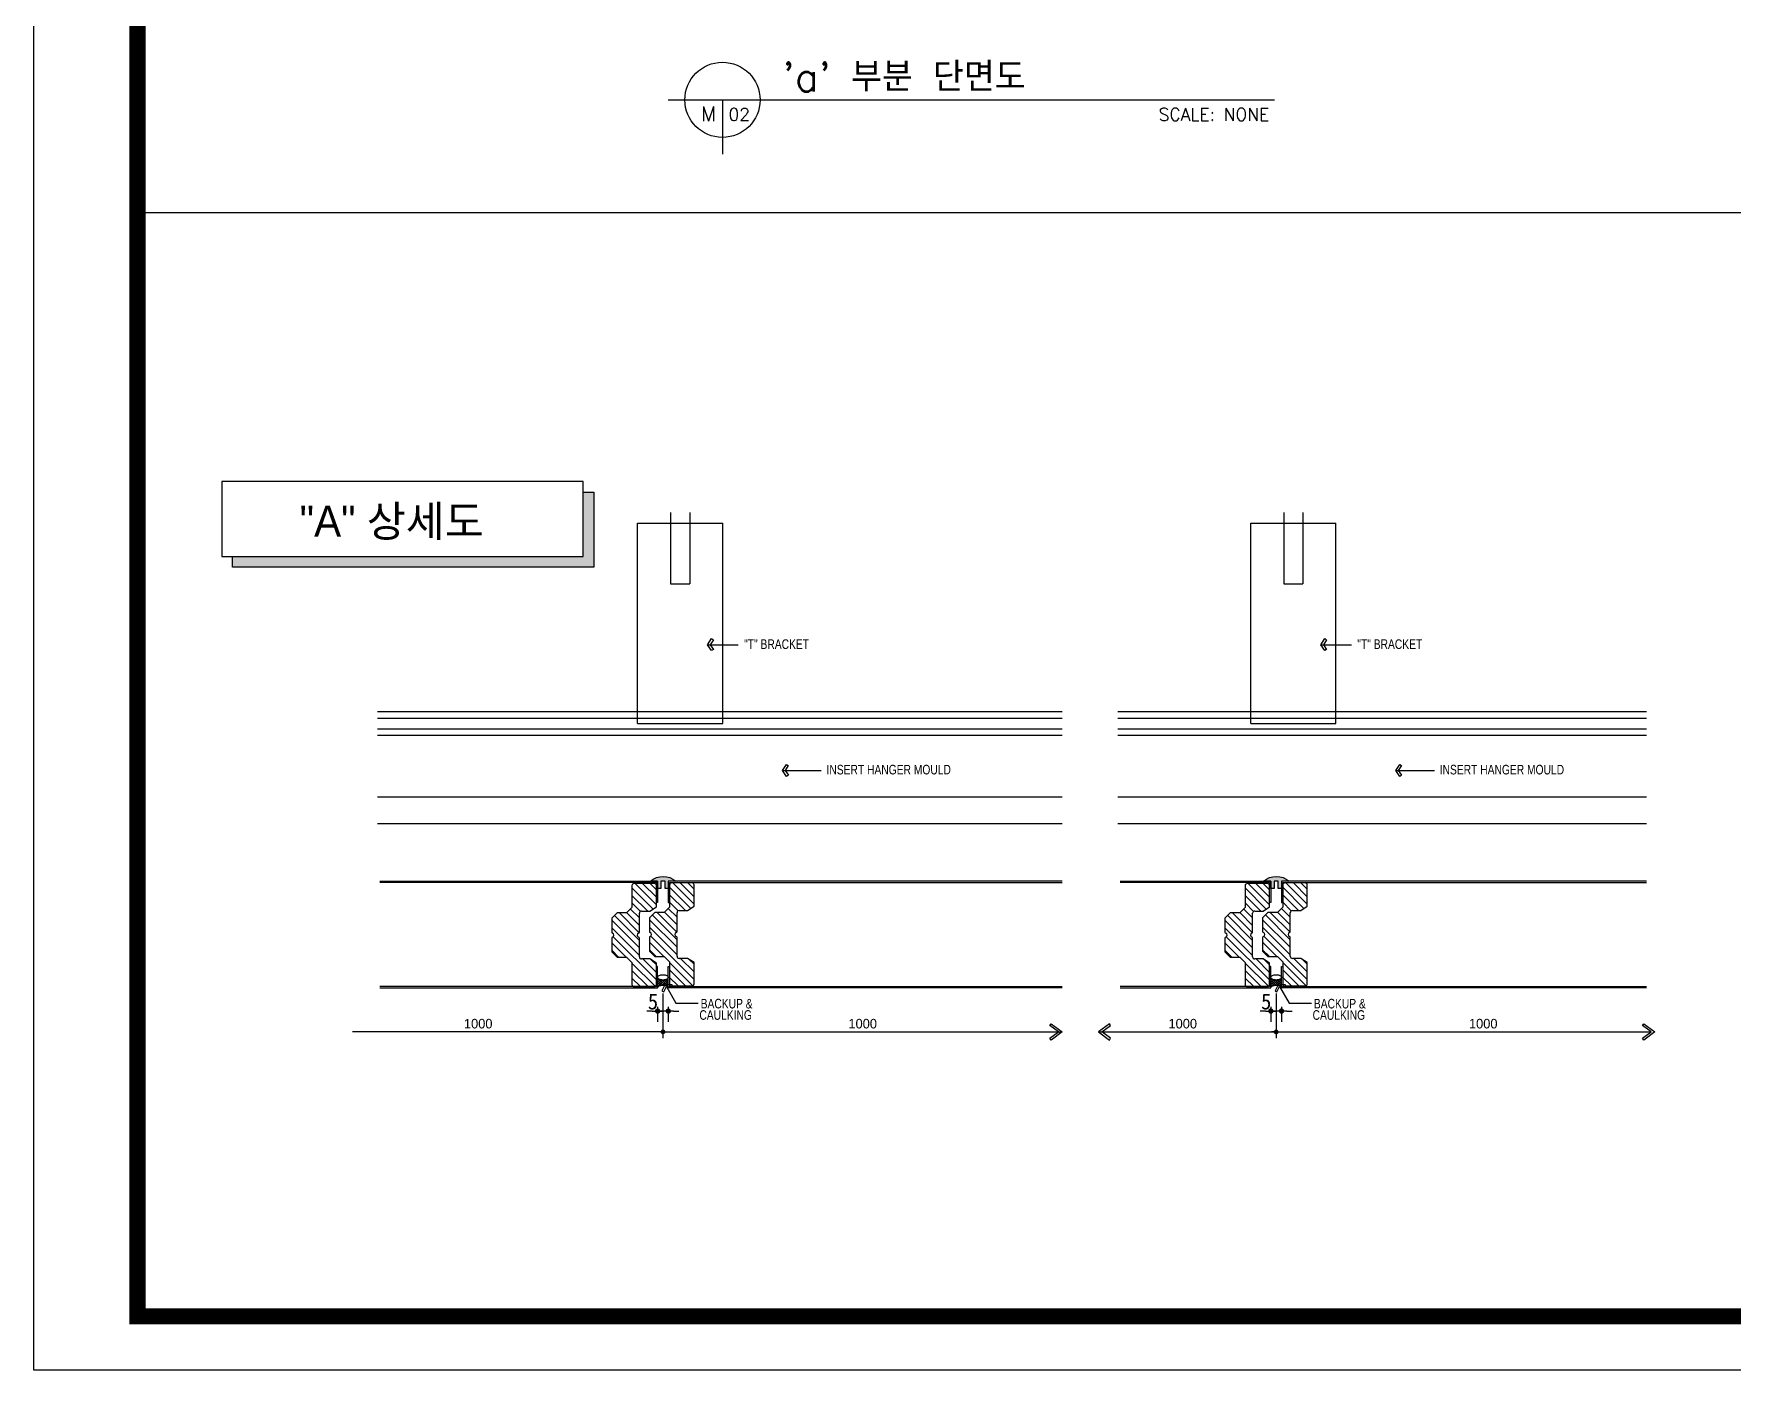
# Model space of a CAD drawing. Header units: millimetres. Extents: x 761574 to 813627, y -447408 to -384263.
# Drawn here: x 807394 to 808349, y -386889 to -386137 of the extents above; entities that cross this region are included whole.
import ezdxf
from ezdxf.enums import TextEntityAlignment as Align

# ---------------------------------------------------------------- set-up
doc = ezdxf.new("R2010")
doc.units = ezdxf.units.MM
doc.header["$LTSCALE"] = 500
doc.header["$PDMODE"] = 2
doc.linetypes.add('HID', pattern=[2.2, 1.5, -0.7])
doc.layers.get('Defpoints').update_dxf_attribs({"color": 8})
for name, color, linetype in [('3SEC', 3, 'Continuous'), ('5', 5, 'Continuous'), ('CAP', 3, 'Continuous'), ('CAUL', 7, 'Continuous'), ('DIM', 7, 'Continuous'), ('FORM', 7, 'Continuous'), ('KDH-01', 2, 'Continuous'), ('S', 6, 'Continuous'), ('TEXT', 7, 'Continuous'), ('TEXT1', 2, 'Continuous'), ('TITLE', 7, 'Continuous')]:
    doc.layers.add(name, color=color, linetype=linetype)
doc.styles.add('GHD', font='simple.shx', dxfattribs={"bigfont": 'whgtxt.shx'})
doc.styles.add('GK', font='HYGTRE.TTF', dxfattribs={"height": 0.2})
doc.styles.add('SIM', font='simplex')
doc.styles.add('글씨1', font='stylu.ttf')
doc.styles.add('돋움', font='')
doc.styles.get('돋움').set_extended_font_data('DotumChe')
doc.dimstyles.new('DIM270', dxfattribs={"dimscale": 3, "dimtxt": 3, "dimasz": 1, "dimexe": 2, "dimexo": 3, "dimgap": 1, "dimtad": 1, "dimtoh": 1, "dimdec": 0, "dimzin": 9, "dimdsep": 46, "dimtxsty": '돋움', "dimblk": 'dots', "dimcen": 0, "dimclrt": 3, "dimadec": 0, "dimazin": 0, "dimtm": 1e-09, "dimtfac": 1, "dimtdec": 0, "dimtix": 1, "dimtmove": 2, "dimatfit": 3, "dimldrblk": 'dots', "dimfxl": 0, "dimtolj": 1, "dimtzin": 0, "dimarcsym": 0})

# ---------------------------------------------------------------- blocks, each defined once
blk = doc.blocks.new('form')
at = {"layer": 'FORM', "color": 3}
blk.add_lwpolyline([(0, 562.7910252649262), (792.8323032357231, 562.7910252649262), (792.8323032357231, 0), (0, 0)], close=True, dxfattribs=at)
at = {"layer": 'FORM', "color": 2, "const_width": 1.942690626517727}
blk.add_lwpolyline([(12.47838378551234, 6.467058729809537), (12.47838378551234, 555.2771503113731), (781.783917238875, 555.2771503113731), (781.783917238875, 6.467058729809537)], close=True, dxfattribs=at)
blk = doc.blocks.new('dots')
blk.add_line((-1, 0), (1, 0))
at = {"const_width": 0.5}
blk.add_lwpolyline([(-0.25, 0, 1), (0.25, 0, 1)], format="xyb", close=True, dxfattribs=at)
blk = doc.blocks.new('*D32')
at = {"layer": 'Defpoints', "color": 0, "linetype": 'ByBlock'}
for p in [(807744.4444988585, -386675.4049788705), (807750.4444988585, -386675.4049788713), (807744.4444988585, -386686.6896249278)]:
    blk.add_point(p, dxfattribs=at)
at = {"layer": 'TEXT1', "color": 0, "linetype": 'ByBlock', "lineweight": -2}
for p, q in [((807741.4444988585, -386686.6896249278), (807738.4444988585, -386686.6896249278)), ((807744.4444988585, -386684.4049788705), (807744.4444988585, -386692.6896249278)), ((807750.4444988585, -386686.6896249278), (807744.4444988585, -386686.6896249278)), ((807750.4444988585, -386684.4049788713), (807750.4444988585, -386692.6896249278)), ((807753.4444988585, -386686.6896249278), (807756.4444988585, -386686.6896249278))]:
    blk.add_line(p, q, dxfattribs=at)
at = {"layer": 'TEXT1', "color": 0, "linetype": 'ByBlock', "lineweight": -2, "xscale": 3, "yscale": 3, "zscale": 3}
blk.add_blockref('dots', (807744.4444988585, -386686.6896249278), dxfattribs=at)
at = {"layer": 'TEXT1', "color": 0, "linetype": 'ByBlock', "lineweight": -2, "xscale": 3, "yscale": 3, "zscale": 3, "rotation": 180}
blk.add_blockref('dots', (807750.4444988585, -386686.6896249278), dxfattribs=at)
at = {"layer": 'TEXT1', "color": 3, "linetype": 'ByBlock', "insert": (807741.8196692169, -386681.3345185875), "char_height": 9, "attachment_point": 5, "style": '돋움'}
blk.add_mtext('\\A1;5 ', dxfattribs=at)
blk = doc.blocks.new('_Dot')
at = {"color": 0, "linetype": 'ByBlock', "lineweight": -2}
blk.add_line((-0.5, 0), (-1, 0), dxfattribs=at)
at = {"color": 0, "linetype": 'ByBlock', "const_width": 0.5}
blk.add_lwpolyline([(-0.25, 0, 1), (0.25, 0, 1)], format="xyb", close=True, dxfattribs=at)
blk = doc.blocks.new('*X11')
at = {"color": 0}
for p, q in [((634.4485679514382, 242.0043043929044), (634.620443080932, 242.1761795223982)), ((634.620443080932, 242.1919655903868), (634.5660971849946, 242.2463114863242)), ((626.620443080932, 241.2472473342636), (627.0643902418951, 241.6911944952268)), ((631.2878178449262, 236.6857560615609), (626.620443080932, 241.3531308255551)), ((626.620443080932, 239.4794803812973), (628.1542085865525, 241.0132458869178)), ((626.620443080932, 237.7117134283309), (629.5713099263335, 240.6625802737324)), ((626.620443080932, 235.9439464753645), (631.2989900853983, 240.6224934798308)), ((629.5622722664682, 236.6435346870525), (626.620443080932, 239.5853638725887)), ((628.1469069332769, 236.2911330672773), (626.620443080932, 237.8175969196223)), ((627.0592145101482, 235.6110585374396), (626.620443080932, 236.0498299666559)), ((633.8541884861319, 235.8871523733216), (628.9778236919648, 240.7635171674886)), ((628.9907681915188, 236.5465046329849), (633.8928840740473, 241.4486205155135)), ((634.620443080932, 236.8886647314878), (630.9100955389258, 240.5990122734939)), ((630.9199665527509, 236.7079360412507), (634.620443080932, 240.4084125694318)), ((634.620443080932, 238.6564316844541), (632.4660878060441, 240.810786959342)), ((632.4742357283068, 236.4944382638402), (634.620443080932, 238.6406456164654)), ((634.620443080932, 240.4241986374205), (633.7174424767472, 241.3271992416053)), ((633.7236810316024, 235.9761166141695), (634.620443080932, 236.8728786634991)), ((634.620443080932, 235.1208977785214), (634.466288451479, 235.2750524079743)), ((634.5686414041049, 235.0533100337056), (634.620443080932, 235.1051117105327))]:
    blk.add_line(p, q, dxfattribs=at)
blk = doc.blocks.new('*D36')
at = {"layer": 'Defpoints', "color": 0, "linetype": 'ByBlock'}
for p in [(808089.4006029781, -386675.4049788705), (808095.4006029781, -386675.4049788713), (808089.4006029781, -386686.6896249278)]:
    blk.add_point(p, dxfattribs=at)
at = {"layer": 'TEXT1', "color": 0, "linetype": 'ByBlock', "lineweight": -2}
for p, q in [((808086.4006029781, -386686.6896249278), (808083.4006029781, -386686.6896249278)), ((808089.4006029781, -386684.4049788705), (808089.4006029781, -386692.6896249278)), ((808095.4006029781, -386686.6896249278), (808089.4006029781, -386686.6896249278)), ((808095.4006029781, -386684.4049788713), (808095.4006029781, -386692.6896249278)), ((808098.4006029781, -386686.6896249278), (808101.4006029781, -386686.6896249278))]:
    blk.add_line(p, q, dxfattribs=at)
at = {"layer": 'TEXT1', "color": 0, "linetype": 'ByBlock', "lineweight": -2, "xscale": 3, "yscale": 3, "zscale": 3}
blk.add_blockref('dots', (808089.4006029781, -386686.6896249278), dxfattribs=at)
at = {"layer": 'TEXT1', "color": 0, "linetype": 'ByBlock', "lineweight": -2, "xscale": 3, "yscale": 3, "zscale": 3, "rotation": 180}
blk.add_blockref('dots', (808095.4006029781, -386686.6896249278), dxfattribs=at)
at = {"layer": 'TEXT1', "color": 3, "linetype": 'ByBlock', "insert": (808086.7757733363, -386681.3345185875), "char_height": 9, "attachment_point": 5, "style": '돋움'}
blk.add_mtext('\\A1;5 ', dxfattribs=at)

msp = doc.modelspace()

# ---------------------------------------------------------------- hatches: boundary and pattern name
h = msp.add_hatch(color=254)
edge = h.paths.add_edge_path()
edge.add_line((807748.5889704349, -386613.6360025915), (807746.2270672783, -386613.6360025915))
edge.add_line((807746.2270672788, -386613.6360025915), (807746.2270672788, -386617.7953289073))
edge.add_line((807746.2270672788, -386617.7953289104), (807745.0386883316, -386617.7953289104))
edge.add_line((807745.03868833, -386617.7953289104), (807744.4444988531, -386617.7953289104))
edge.add_line((807744.4444988591, -386617.7953289104), (807744.4444988591, -386616.0127604893))
edge.add_line((807744.4444988591, -386616.0127604859), (807744.4444988591, -386613.6360025912))
edge.add_line((807744.4444988591, -386613.6360025915), (807740.3619475365, -386613.6360025915))
edge.add_arc((807747.5149319635, -386621.6817837669), 10.76567605692008, 48.36177113766752, 131.6382288623325, ccw=False)
edge.add_line((807754.667916384, -386613.6360025915), (807750.3715388551, -386613.6360025915))
edge.add_line((807750.3715388556, -386613.6360025915), (807750.3715388556, -386616.0127604862))
edge.add_line((807750.3715388556, -386616.0127604859), (807750.3715388556, -386617.795328907))
edge.add_line((807750.3715388556, -386617.7953289104), (807749.7773493787, -386617.7953289104))
edge.add_line((807749.7773493849, -386617.7953289104), (807748.5889704376, -386617.7953289104))
edge.add_line((807748.5889704349, -386617.7953289104), (807748.5889704349, -386613.6360025945))
h = msp.add_hatch(color=254)
edge = h.paths.add_edge_path()
edge.add_line((808093.5450745543, -386613.6360025915), (808091.1831713978, -386613.6360025915))
edge.add_line((808091.1831713984, -386613.6360025915), (808091.1831713984, -386617.7953289073))
edge.add_line((808091.1831713984, -386617.7953289104), (808089.9947924512, -386617.7953289104))
edge.add_line((808089.9947924494, -386617.7953289104), (808089.4006029725, -386617.7953289104))
edge.add_line((808089.4006029787, -386617.7953289104), (808089.4006029787, -386616.0127604893))
edge.add_line((808089.4006029787, -386616.0127604859), (808089.4006029787, -386613.6360025912))
edge.add_line((808089.4006029787, -386613.6360025915), (808085.318051656, -386613.6360025915))
edge.add_arc((808092.4710360831, -386621.6817837669), 10.76567605692008, 48.36177113766752, 131.6382288623325, ccw=False)
edge.add_line((808099.6240205034, -386613.6360025915), (808095.3276429746, -386613.6360025915))
edge.add_line((808095.3276429751, -386613.6360025915), (808095.3276429751, -386616.0127604862))
edge.add_line((808095.3276429751, -386616.0127604859), (808095.3276429751, -386617.795328907))
edge.add_line((808095.3276429751, -386617.7953289104), (808094.7334534982, -386617.7953289104))
edge.add_line((808094.7334535043, -386617.7953289104), (808093.5450745571, -386617.7953289104))
edge.add_line((808093.5450745543, -386617.7953289104), (808093.5450745543, -386613.6360025945))

# ---------------------------------------------------------------- linework, layer by layer
at = {"color": 0}
msp.add_line((809266.082287505, -386237.5081247758), (807451.8115948738, -386237.5081247758), dxfattribs=at)
at = {"color": 253}
for p, q in [((807751.6838066322, -386446.354494133), (807762.4881240376, -386446.354494133)), ((808096.6399107517, -386446.354494133), (808107.4442281572, -386446.354494133)), ((807586.8873573397, -386518.2306465197), (807972.0727667235, -386518.2306465197)), ((808003.3611052326, -386518.2306465197), (808300.6518498971, -386518.2306465197)), ((807586.8873573397, -386566.2306465197), (807972.0727667235, -386566.2306465197)), ((808003.3611052326, -386566.2306465197), (808300.6518498971, -386566.2306465197)), ((807586.8873573397, -386581.2541789962), (807972.0727667235, -386581.2541789962)), ((808003.3611052326, -386581.2541789962), (808300.6518498971, -386581.2541789962))]:
    msp.add_line(p, q, dxfattribs=at)
at = {"color": 4}
for p, q in [((807729.978652379, -386616.1396801971), (807729.978652379, -386628.5109420169)), ((807741.8972705047, -386629.3107424062), (807729.978652379, -386617.3921242719)), ((807738.8437084274, -386630.4831721747), (807729.978652379, -386621.6181161261)), ((807742.5292078569, -386614.9443891947), (807731.1739433728, -386614.9443891947)), ((807743.7244988596, -386626.9119789074), (807731.7569091467, -386614.9443891947)), ((807743.7244988596, -386622.6859870528), (807735.9829010009, -386614.9443891947)), ((807743.7244988596, -386618.459995203), (807740.2088928558, -386614.9443891947)), ((807743.7244988596, -386628.0925901692), (807743.7244988596, -386616.1396801971)), ((807751.1644988558, -386615.8123471436), (807751.1644988558, -386628.1836089632)), ((807763.0831169899, -386628.9834093527), (807751.1644988558, -386617.0647912181)), ((807760.0295548952, -386630.1558391118), (807751.1644988558, -386621.2907830726)), ((807763.7150543337, -386614.617056141), (807752.3597898586, -386614.617056141)), ((807764.9103453448, -386626.5846458538), (807752.9427556145, -386614.617056141)), ((807764.9103453448, -386622.3586539993), (807757.1687474772, -386614.617056141)), ((807764.9103453448, -386618.1326621496), (807761.3947393225, -386614.617056141)), ((807764.9103453448, -386627.7652571154), (807764.9103453448, -386615.8123471436)), ((808074.9347564986, -386616.1396801971), (808074.9347564986, -386628.5109420169)), ((808086.8533746242, -386629.3107424062), (808074.9347564986, -386617.3921242719)), ((808083.7998125469, -386630.4831721747), (808074.9347564986, -386621.6181161261)), ((808087.4853119764, -386614.9443891947), (808076.1300474922, -386614.9443891947)), ((808088.680602979, -386626.9119789074), (808076.7130132662, -386614.9443891947)), ((808088.680602979, -386622.6859870528), (808080.9390051204, -386614.9443891947)), ((808088.680602979, -386618.459995203), (808085.1649969752, -386614.9443891947)), ((808088.680602979, -386628.0925901692), (808088.680602979, -386616.1396801971)), ((808096.1206029754, -386615.8123471436), (808096.1206029754, -386628.1836089632)), ((808108.0392211094, -386628.9834093527), (808096.1206029754, -386617.0647912181)), ((808104.9856590148, -386630.1558391118), (808096.1206029754, -386621.2907830726)), ((808108.6711584532, -386614.617056141), (808097.315893978, -386614.617056141)), ((808109.8664494642, -386626.5846458538), (808097.8988597341, -386614.617056141)), ((808109.8664494642, -386622.3586539993), (808102.1248515967, -386614.617056141)), ((808109.8664494642, -386618.1326621496), (808106.350843442, -386614.617056141)), ((808109.8664494642, -386627.7652571154), (808109.8664494642, -386615.8123471436)), ((807721.6116153962, -386631.4991695193), (807718.6233879039, -386634.487397012)), ((807726.9904248771, -386631.4991695193), (807721.6116153962, -386631.4991695193)), ((807734.0478726709, -386642.5913038168), (807722.9557383723, -386631.4991695146)), ((807729.978652379, -386628.5109420169), (807726.9904248771, -386631.4991695146)), ((807734.1621708741, -386638.4796101711), (807727.0860775518, -386631.4035168533)), ((807734.1621708741, -386634.2536183168), (807729.1990734749, -386629.2905209304)), ((807734.7713060941, -386630.6367616859), (807729.978652379, -386625.8441079759)), ((807734.1621708741, -386642.2397991531), (807734.1621708741, -386631.6784631634)), ((807735.3574618679, -386630.4831721747), (807740.1386258606, -386630.4831721747)), ((807742.797461873, -386631.1718364609), (807739.8092343807, -386634.1600639586)), ((807740.1386258606, -386630.4831721747), (807743.7244988596, -386628.0925901692)), ((807755.348017361, -386646.6042608122), (807741.3565274477, -386632.6127709)), ((807748.1762713534, -386631.1718364609), (807742.797461873, -386631.1718364609)), ((807755.2337191561, -386642.2639707631), (807744.1415848491, -386631.1718364609)), ((807751.1644988558, -386628.1836089632), (807748.1762713534, -386631.1718364609)), ((807755.348017361, -386638.1522771129), (807748.2719240382, -386631.0761837948)), ((807755.348017361, -386633.9262852631), (807750.3849199605, -386628.9631878677)), ((807755.9571525608, -386630.3094286324), (807751.1644988558, -386625.5167749221)), ((807755.348017361, -386641.9124660996), (807755.348017361, -386631.3511301147)), ((807756.5433083357, -386630.1558391118), (807761.3244723468, -386630.1558391118)), ((807761.3244723468, -386630.1558391118), (807764.9103453448, -386627.7652571154)), ((808066.5677195158, -386631.4991695193), (808063.5794920233, -386634.487397012)), ((808071.9465289967, -386631.4991695193), (808066.5677195158, -386631.4991695193)), ((808079.0039767904, -386642.5913038168), (808067.9118424918, -386631.4991695146)), ((808074.9347564986, -386628.5109420169), (808071.9465289967, -386631.4991695146)), ((808079.1182749936, -386638.4796101711), (808072.0421816714, -386631.4035168533)), ((808079.1182749936, -386634.2536183168), (808074.1551775943, -386629.2905209304)), ((808079.7274102136, -386630.6367616859), (808074.9347564986, -386625.8441079759)), ((808079.1182749936, -386642.2397991531), (808079.1182749936, -386631.6784631634)), ((808080.3135659873, -386630.4831721747), (808085.09472998, -386630.4831721747)), ((808087.7535659926, -386631.1718364609), (808084.7653385001, -386634.1600639586)), ((808085.09472998, -386630.4831721747), (808088.680602979, -386628.0925901692)), ((808100.3041214804, -386646.6042608122), (808086.3126315671, -386632.6127709)), ((808093.1323754729, -386631.1718364609), (808087.7535659926, -386631.1718364609)), ((808100.1898232755, -386642.2639707631), (808089.0976889686, -386631.1718364609)), ((808096.1206029754, -386628.1836089632), (808093.1323754729, -386631.1718364609)), ((808100.3041214804, -386638.1522771129), (808093.2280281577, -386631.0761837948)), ((808100.3041214804, -386633.9262852631), (808095.3410240801, -386628.9631878677)), ((808100.9132566804, -386630.3094286324), (808096.1206029754, -386625.5167749221)), ((808100.3041214804, -386641.9124660996), (808100.3041214804, -386631.3511301147)), ((808101.4994124551, -386630.1558391118), (808106.2805764663, -386630.1558391118)), ((808106.2805764663, -386630.1558391118), (808109.8664494642, -386627.7652571154)), ((807718.6233879039, -386634.487397012), (807718.6233879039, -386642.2397991531)), ((807734.1621708741, -386651.1575857205), (807718.6233879039, -386635.6188027494)), ((807734.1621708741, -386655.3835775747), (807718.6233879039, -386639.8447945992)), ((807734.1621708741, -386646.9315938751), (807720.1706809625, -386632.9401039534)), ((807739.8092343807, -386634.1600639586), (807739.8092343807, -386641.9124660996)), ((807755.348017361, -386650.8302526667), (807739.8092343807, -386635.2914696959)), ((807755.348017361, -386655.0562445117), (807739.8092343807, -386639.5174615457)), ((808063.5794920233, -386634.487397012), (808063.5794920233, -386642.2397991531)), ((808079.1182749936, -386651.1575857205), (808063.5794920233, -386635.6188027494)), ((808079.1182749936, -386655.3835775747), (808063.5794920233, -386639.8447945992)), ((808079.1182749936, -386646.9315938751), (808065.1267850819, -386632.9401039534)), ((808084.7653385001, -386634.1600639586), (808084.7653385001, -386641.9124660996)), ((808100.3041214804, -386650.8302526667), (808084.7653385001, -386635.2914696959)), ((808100.3041214804, -386655.0562445117), (808084.7653385001, -386639.5174615457)), ((807718.6233879039, -386645.6205926374), (807718.6233879039, -386653.372994774)), ((807726.6878318762, -386656.3612222761), (807718.6233879039, -386648.2967783035)), ((807743.7244988596, -386669.1718974047), (807719.3953626964, -386644.8427612367)), ((807734.1621708741, -386656.181928627), (807734.1621708741, -386645.6205926374)), ((807739.8092343807, -386645.2932595839), (807739.8092343807, -386653.0456617249)), ((807747.873678353, -386656.0338892131), (807739.8092343807, -386647.9694452495)), ((807764.9103453448, -386668.8445643512), (807740.5812091632, -386644.5154281782)), ((807755.348017361, -386655.8545955643), (807755.348017361, -386645.2932595839)), ((808063.5794920233, -386645.6205926374), (808063.5794920233, -386653.372994774)), ((808071.6439359956, -386656.3612222761), (808063.5794920233, -386648.2967783035)), ((808088.680602979, -386669.1718974047), (808064.3514668159, -386644.8427612367)), ((808079.1182749936, -386656.181928627), (808079.1182749936, -386645.6205926374)), ((808084.7653385001, -386645.2932595839), (808084.7653385001, -386653.0456617249)), ((808092.8297824725, -386656.0338892131), (808084.7653385001, -386647.9694452495)), ((808109.8664494642, -386668.8445643512), (808085.5373132826, -386644.5154281782)), ((808100.3041214804, -386655.8545955643), (808100.3041214804, -386645.2932595839)), ((807722.461840032, -386656.3612222761), (807718.6233879039, -386652.5227701577)), ((807718.6233879039, -386653.372994774), (807721.6116153962, -386656.3612222761)), ((807721.6116153962, -386656.3612222761), (807726.9904248771, -386656.3612222761)), ((807726.9904248771, -386656.3612222761), (807729.978652379, -386659.3494497691)), ((807729.978652379, -386659.3494497691), (807729.978652379, -386671.7207115933)), ((807743.0983920564, -386672.7717824468), (807729.978652379, -386659.6520427784)), ((807740.1386258606, -386657.3772196249), (807735.3574618679, -386657.3772196249)), ((807743.7244988596, -386664.9459055504), (807736.155812921, -386657.3772196207)), ((807743.6476864987, -386656.0338892131), (807739.8092343807, -386652.1954370951)), ((807739.8092343807, -386653.0456617249), (807742.797461873, -386656.0338892131)), ((807743.7244988596, -386659.7678016123), (807740.1386258606, -386657.3772196207)), ((807743.7244988596, -386660.7199137054), (807740.8681625939, -386657.8635774403)), ((807742.797461873, -386656.0338892131), (807748.1762713534, -386656.0338892131)), ((807743.7244988596, -386671.7207115933), (807743.7244988596, -386659.7678016123)), ((807748.1762713534, -386656.0338892131), (807751.1644988558, -386659.0221167064)), ((807751.1644988558, -386659.0221167064), (807751.1644988558, -386671.3933785396)), ((807764.2842385238, -386672.4444493839), (807751.1644988558, -386659.3247097294)), ((807761.3244723468, -386657.0498865625), (807756.5433083357, -386657.0498865625)), ((807764.9103453448, -386664.6185724966), (807757.3416593972, -386657.0498865625)), ((807764.9103453448, -386659.4404685586), (807761.3244723468, -386657.0498865625)), ((807764.9103453448, -386660.3925806516), (807762.0540090624, -386657.5362443773)), ((807764.9103453448, -386671.3933785396), (807764.9103453448, -386659.4404685586)), ((808067.4179441514, -386656.3612222761), (808063.5794920233, -386652.5227701577)), ((808063.5794920233, -386653.372994774), (808066.5677195158, -386656.3612222761)), ((808066.5677195158, -386656.3612222761), (808071.9465289967, -386656.3612222761)), ((808071.9465289967, -386656.3612222761), (808074.9347564986, -386659.3494497691)), ((808074.9347564986, -386659.3494497691), (808074.9347564986, -386671.7207115933)), ((808088.054496176, -386672.7717824468), (808074.9347564986, -386659.6520427784)), ((808085.09472998, -386657.3772196249), (808080.3135659873, -386657.3772196249)), ((808088.680602979, -386664.9459055504), (808081.1119170404, -386657.3772196207)), ((808088.6037906182, -386656.0338892131), (808084.7653385001, -386652.1954370951)), ((808084.7653385001, -386653.0456617249), (808087.7535659926, -386656.0338892131)), ((808088.680602979, -386659.7678016123), (808085.09472998, -386657.3772196207)), ((808088.680602979, -386660.7199137054), (808085.8242667135, -386657.8635774403)), ((808087.7535659926, -386656.0338892131), (808093.1323754729, -386656.0338892131)), ((808088.680602979, -386671.7207115933), (808088.680602979, -386659.7678016123)), ((808093.1323754729, -386656.0338892131), (808096.1206029754, -386659.0221167064)), ((808096.1206029754, -386659.0221167064), (808096.1206029754, -386671.3933785396)), ((808109.2403426432, -386672.4444493839), (808096.1206029754, -386659.3247097294)), ((808106.2805764663, -386657.0498865625), (808101.4994124551, -386657.0498865625)), ((808109.8664494642, -386664.6185724966), (808102.2977635167, -386657.0498865625)), ((808109.8664494642, -386659.4404685586), (808106.2805764663, -386657.0498865625)), ((808109.8664494642, -386660.3925806516), (808107.0101131819, -386657.5362443773)), ((808109.8664494642, -386671.3933785396), (808109.8664494642, -386659.4404685586)), ((807739.0166203374, -386672.9160025915), (807729.978652379, -386663.8780346329)), ((807734.7906284836, -386672.9160025915), (807729.978652379, -386668.104026478)), ((807760.2024668058, -386672.5886695377), (807751.1644988558, -386663.5507015792)), ((807755.9764749688, -386672.5886695377), (807751.1644988558, -386667.7766934242)), ((808083.9727244568, -386672.9160025915), (808074.9347564986, -386663.8780346329)), ((808079.7467326032, -386672.9160025915), (808074.9347564986, -386668.104026478)), ((808105.1585709252, -386672.5886695377), (808096.1206029754, -386663.5507015792)), ((808100.9325790884, -386672.5886695377), (808096.1206029754, -386667.7766934242)), ((807731.1739433728, -386672.9160025915), (807742.5292078569, -386672.9160025915)), ((807752.3597898586, -386672.5886695377), (807763.7150543337, -386672.5886695377)), ((808076.1300474922, -386672.9160025915), (808087.4853119764, -386672.9160025915)), ((808097.315893978, -386672.5886695377), (808108.6711584532, -386672.5886695377))]:
    msp.add_line(p, q, dxfattribs=at)
at = {"color": 7}
msp.add_lwpolyline([(807499.3673397006, -386388.7468197145), (807499.3673397006, -386430.9606333064), (807702.5466852235, -386430.9606333064), (807702.5466852235, -386388.7468197145)], close=True, dxfattribs=at)
at = {"color": 8}
msp.add_lwpolyline([(807708.460285225, -386436.8742333068), (807505.280939701, -386436.8742333068), (807505.280939701, -386430.9606333064), (807702.5466852235, -386430.9606333064), (807702.5466852235, -386394.6604197148), (807708.460285225, -386394.6604197148), (807708.460285225, -386430.9606333064)], close=True, dxfattribs=at)
for points in [[(807588.083539798, -386613.6360025916), (807744.4444988591, -386613.6360025916), (807744.4444988591, -386625.6360025916), (807743.7244988601, -386625.6360025916), (807743.7244988596, -386614.3560025917), (807588.083539798, -386614.3560025917)], [(807972.0727667235, -386613.6360025916), (807750.4444988569, -386613.6360025916), (807750.4444988569, -386625.6360025916), (807751.1644988558, -386625.6360025916), (807751.1644988564, -386614.3560025917), (807972.0727667235, -386614.3560025917)], [(808004.5572876909, -386613.6360025916), (808089.4006029787, -386613.6360025916), (808089.4006029787, -386625.6360025916), (808088.6806029796, -386625.6360025916), (808088.680602979, -386614.3560025917), (808004.5572876909, -386614.3560025917)], [(808300.6518498971, -386613.6360025916), (808095.4006029763, -386613.6360025916), (808095.4006029763, -386625.6360025916), (808096.1206029754, -386625.6360025916), (808096.120602976, -386614.3560025917), (808300.6518498971, -386614.3560025917)], [(807588.083539798, -386673.6360025916), (807744.4444988585, -386673.6360025916), (807744.4444988585, -386661.6360025916), (807743.7244988596, -386661.6360025916), (807743.724498859, -386672.9160025915), (807588.083539798, -386672.9160025915)], [(807972.0727667235, -386673.6360025916), (807750.4444988575, -386673.6360025916), (807750.4444988575, -386661.6360025916), (807751.1644988564, -386661.6360025916), (807751.164498857, -386672.9160025915), (807972.0727667235, -386672.9160025915)], [(808004.5572876909, -386673.6360025916), (808089.4006029781, -386673.6360025916), (808089.4006029781, -386661.6360025916), (808088.680602979, -386661.6360025916), (808088.6806029784, -386672.9160025915), (808004.5572876909, -386672.9160025915)], [(808300.6518498971, -386673.6360025916), (808095.4006029769, -386673.6360025916), (808095.4006029769, -386661.6360025916), (808096.120602976, -386661.6360025916), (808096.1206029765, -386672.9160025915), (808300.6518498971, -386672.9160025915)]]:
    msp.add_lwpolyline(points)
at = {"color": 4}
for centre, radius, start, end in [((807731.1739433728, -386616.1396801971), 1.195290997823102, 90, 180), ((807742.5292078569, -386616.1396801971), 1.195290997823102, 0, 90), ((807752.3597898586, -386615.8123471436), 1.195290997823102, 90, 180), ((807763.7150543337, -386615.8123471436), 1.195290997823102, 0, 90), ((808076.1300474922, -386616.1396801971), 1.195290997823102, 90, 180), ((808087.4853119764, -386616.1396801971), 1.195290997823102, 0, 90), ((808097.315893978, -386615.8123471436), 1.195290997823102, 90, 180), ((808108.6711584532, -386615.8123471436), 1.195290997823102, 0, 90), ((807735.3574618679, -386631.6784631634), 1.195290997823102, 90, 180), ((807756.5433083591, -386631.3511301144), 1.195290997823102, 90, 180), ((808080.3135659873, -386631.6784631634), 1.195290997823102, 90, 180), ((808101.4994124781, -386631.3511301147), 1.195290997823102, 90, 180), ((807719.2210334004, -386642.2397991531), 0.5976454989115512, 180, 250.5287792435096), ((807733.5645253775, -386642.2397991531), 0.5976454989160318, 289.4712207564904, 0), ((807740.4068798795, -386641.9124660996), 0.5976454989115512, 180, 250.5287792435096), ((807754.7503718622, -386641.9124660996), 0.5976454989160318, 289.4712207564904, 0), ((808064.1771375199, -386642.2397991531), 0.5976454989115512, 180, 250.5287792435096), ((808078.520629497, -386642.2397991531), 0.5976454989160318, 289.4712207564904, 0), ((808085.362983999, -386641.9124660996), 0.5976454989115512, 180, 250.5287792435096), ((808099.7064759816, -386641.9124660996), 0.5976454989160318, 289.4712207564904, 0), ((807719.2210334004, -386645.6205926374), 0.5976454989117158, 109.4712207564904, 180), ((807718.6233879039, -386643.9301958978), 1.195290997795301, 289.4712207564904, 70.5287792435096), ((807734.1621708741, -386643.9301958978), 1.195290997795301, 109.4712207564904, 250.5287792435096), ((807733.5645253775, -386645.6205926374), 0.5976454989158996, 0, 70.5287792435096), ((807740.4068798684, -386645.2932595839), 0.5976454989117158, 109.4712207564904, 180), ((807739.8092343807, -386643.6028628348), 1.195290997795301, 289.4712207564904, 70.5287792435096), ((807755.348017361, -386643.6028628348), 1.195290997795301, 109.4712207564904, 250.5287792435096), ((807754.7503718454, -386645.2932595839), 0.5976454989158996, 0, 70.5287792435096), ((808064.1771375199, -386645.6205926374), 0.5976454989117158, 109.4712207564904, 180), ((808063.5794920233, -386643.9301958978), 1.195290997795301, 289.4712207564904, 70.5287792435096), ((808079.1182749936, -386643.9301958978), 1.195290997795301, 109.4712207564904, 250.5287792435096), ((808078.520629497, -386645.6205926374), 0.5976454989158996, 0, 70.5287792435096), ((808085.3629839878, -386645.2932595839), 0.5976454989117158, 109.4712207564904, 180), ((808084.7653385001, -386643.6028628348), 1.195290997795301, 289.4712207564904, 70.5287792435096), ((808100.3041214804, -386643.6028628348), 1.195290997795301, 109.4712207564904, 250.5287792435096), ((808099.7064759649, -386645.2932595839), 0.5976454989158996, 0, 70.5287792435096), ((807735.3574618679, -386656.181928627), 1.195290997823102, 180, 270), ((807756.5433083357, -386655.8545955643), 1.195290997823102, 180, 270), ((808080.3135659873, -386656.181928627), 1.195290997823102, 180, 270), ((808101.4994124551, -386655.8545955643), 1.195290997823102, 180, 270), ((807731.1739433728, -386671.7207115933), 1.195290997823102, 180, 270), ((807742.5292078569, -386671.7207115933), 1.195290997823102, 270, 0), ((807752.3597898586, -386671.3933785396), 1.195290997823102, 180, 270), ((807763.7150543472, -386671.3933785396), 1.195290997823102, 270, 0), ((808076.1300474922, -386671.7207115933), 1.195290997823102, 180, 270), ((808087.4853119764, -386671.7207115933), 1.195290997823102, 270, 0), ((808097.315893978, -386671.3933785396), 1.195290997823102, 180, 270), ((808108.6711584666, -386671.3933785396), 1.195290997823102, 270, 0)]:
    msp.add_arc(centre, radius, start, end, dxfattribs=at)
at = {"color": 8}
for points in [[(807702.5466852235, -386394.6604197148), (807708.460285225, -386394.6604197148), (807702.5466852235, -386430.9606333067), (807708.460285225, -386436.8742333068)], [(807505.280939701, -386430.9606333067), (807505.280939701, -386436.8742333068), (807702.5466852235, -386430.9606333067), (807708.460285225, -386436.8742333068)]]:
    msp.add_solid(points, dxfattribs=at)
at = {"layer": '3SEC', "color": 7}
for p, q in [((807965.0076753526, -386694.8276618306), (807965.7295012263, -386693.8503223729)), ((807969.8808750405, -386698.4268223844), (807965.0076753526, -386694.8276618306)), ((807965.0076753526, -386702.0259829382), (807969.8808750405, -386698.4268223844)), ((807965.7295012263, -386693.8503223729), (807971.9260012418, -386698.4268223844)), ((807971.9260012418, -386698.4268223844), (807965.7295012263, -386703.0033223955)), ((807998.5452359626, -386693.8503223727), (807992.3487359472, -386698.4268223841)), ((807992.3487359472, -386698.4268223841), (807998.5452359626, -386703.0033223955)), ((807994.3938621483, -386698.4268223841), (807999.2670618362, -386694.82766183)), ((807999.2670618362, -386702.0259829379), (807994.3938621483, -386698.4268223841)), ((807999.2670618362, -386694.82766183), (807998.5452359626, -386693.8503223727)), ((808298.4416580565, -386694.8276618311), (808299.1634839296, -386693.8503223735)), ((808303.3148577444, -386698.4268223846), (808298.4416580565, -386694.8276618311)), ((808298.4416580565, -386702.0259829387), (808303.3148577444, -386698.4268223846)), ((808299.1634839296, -386693.8503223735), (808305.3599839456, -386698.4268223846)), ((808305.3599839456, -386698.4268223846), (808299.1634839296, -386703.0033223961)), ((807965.7295012263, -386703.0033223955), (807965.0076753526, -386702.0259829382)), ((807998.5452359626, -386703.0033223955), (807999.2670618362, -386702.0259829379)), ((808299.1634839296, -386703.0033223961), (808298.4416580565, -386702.0259829387))]:
    msp.add_line(p, q, dxfattribs=at)
at = {"layer": '5', "color": 9}
for p, q in [((807751.6838066322, -386406.2638865905), (807751.6838066322, -386446.354494133)), ((807762.4881240382, -386406.2638865905), (807762.4881240376, -386446.354494133)), ((808096.6399107517, -386406.2638865905), (808096.6399107517, -386446.354494133)), ((808107.4442281578, -386406.2638865905), (808107.4442281572, -386446.354494133))]:
    msp.add_line(p, q, dxfattribs=at)
at = {"layer": 'CAP', "color": 6}
for points in [[(807748.5889704349, -386613.6360025916), (807746.2270672788, -386613.6360025916), (807746.2270672788, -386617.7953289106), (807745.03868833, -386617.7953289106), (807744.4444988591, -386617.7953289106), (807744.4444988591, -386616.0127604861), (807744.4444988591, -386616.0127604861), (807744.4444988591, -386613.6360025916), (807740.3619475337, -386613.6360025916, -0.3802461625126509), (807754.667916384, -386613.6360025916), (807750.3715388556, -386613.6360025916), (807750.3715388556, -386616.0127604861), (807750.3715388556, -386616.0127604861), (807750.3715388556, -386617.7953289106), (807749.7773493849, -386617.7953289106), (807748.5889704349, -386617.7953289106)], [(808093.5450745543, -386613.6360025916), (808091.1831713984, -386613.6360025916), (808091.1831713984, -386617.7953289106), (808089.9947924494, -386617.7953289106), (808089.4006029787, -386617.7953289106), (808089.4006029787, -386616.0127604861), (808089.4006029787, -386616.0127604861), (808089.4006029787, -386613.6360025916), (808085.3180516531, -386613.6360025916, -0.3802461625126509), (808099.6240205034, -386613.6360025916), (808095.3276429751, -386613.6360025916), (808095.3276429751, -386616.0127604861), (808095.3276429751, -386616.0127604861), (808095.3276429751, -386617.7953289106), (808094.7334535043, -386617.7953289106), (808093.5450745543, -386617.7953289106)]]:
    msp.add_lwpolyline(points, format="xyb", close=True, dxfattribs=at)
at = {"layer": 'CAUL', "color": 7}
for points in [[(807750.4444988585, -386667.7473075854, -0.1756158612866362), (807750.2619581614, -386668.2509949283, -0.1040348341139642), (807749.5658192027, -386668.8003641033, -0.06458469196700643), (807748.6581752109, -386669.113066834, -0.05074236080846768), (807747.4444988585, -386669.2365543949, -0.05074236080845024), (807746.2308225083, -386669.113066834, -0.06458469196698531), (807745.3231785155, -386668.8003641033, -0.1040348341139723), (807744.6270395569, -386668.2509949283, -0.1756158612865871), (807744.4444988585, -386667.7473075854, -0.1756158612866292), (807744.6270395569, -386667.2436202422, -0.1040348341139546), (807745.3231785155, -386666.6942510674, -0.06458469196697482), (807746.2308225083, -386666.3815483362, -0.05074236080844154), (807747.4444988585, -386666.2580607753, -0.05074236080843991), (807748.6581752109, -386666.3815483362, -0.06458469196699333), (807749.5658192027, -386666.6942510674, -0.1040348341139531), (807750.2619581614, -386667.2436202422, -0.1756158612865731)], [(808095.4006029781, -386667.7473075854, -0.1756158612866362), (808095.2180622808, -386668.2509949283, -0.1040348341139642), (808094.5219233222, -386668.8003641033, -0.06458469196700643), (808093.6142793305, -386669.113066834, -0.05074236080846768), (808092.4006029781, -386669.2365543949, -0.05074236080845024), (808091.1869266279, -386669.113066834, -0.06458469196698531), (808090.2792826351, -386668.8003641033, -0.1040348341139723), (808089.5831436764, -386668.2509949283, -0.1756158612865871), (808089.4006029781, -386667.7473075854, -0.1756158612866292), (808089.5831436764, -386667.2436202422, -0.1040348341139546), (808090.2792826351, -386666.6942510674, -0.06458469196697482), (808091.1869266279, -386666.3815483362, -0.05074236080844154), (808092.4006029781, -386666.2580607753, -0.05074236080843991), (808093.6142793305, -386666.3815483362, -0.06458469196699333), (808094.5219233222, -386666.6942510674, -0.1040348341139531), (808095.2180622808, -386667.2436202422, -0.1756158612865731)]]:
    msp.add_lwpolyline(points, format="xyb", close=True, dxfattribs=at)
for points in [[(807744.4444988585, -386673.6360025916, -0.1756158612866292), (807744.6270395569, -386673.1323152484, -0.1040348341139546), (807745.3231785155, -386672.5829460737, -0.06458469196697482), (807746.2308225083, -386672.2702433427, -0.05074236080844154), (807747.4444988585, -386672.1467557819, -0.05074236080843991), (807748.6581752109, -386672.2702433427, -0.06458469196699333), (807749.5658192027, -386672.5829460737, -0.1040348341139531), (807750.2619581614, -386673.1323152484, -0.1756158612865731), (807750.4444988585, -386673.6360025916, -0.1756158612866362)], [(808089.4006029781, -386673.6360025916, -0.1756158612866292), (808089.5831436764, -386673.1323152484, -0.1040348341139546), (808090.2792826351, -386672.5829460737, -0.06458469196697482), (808091.1869266279, -386672.2702433427, -0.05074236080844154), (808092.4006029781, -386672.1467557819, -0.05074236080843991), (808093.6142793305, -386672.2702433427, -0.06458469196699333), (808094.5219233222, -386672.5829460737, -0.1040348341139531), (808095.2180622808, -386673.1323152484, -0.1756158612865731), (808095.4006029781, -386673.6360025916, -0.1756158612866362)]]:
    msp.add_lwpolyline(points, format="xyb", dxfattribs=at)
at = {"layer": 'DIM', "color": 7}
for p, q in [((807747.4444988575, -386676.8081730921), (807747.4444988575, -386702.0268223849)), ((808092.4006029775, -386676.8081730921), (808092.4006029775, -386702.0268223849)), ((808092.4006029769, -386676.8081730921), (808092.4006029769, -386702.0268223849)), ((807747.1493846744, -386698.4268223846), (807572.7823459435, -386698.4268223846)), ((807747.4444988575, -386698.4268223846), (807971.9260012418, -386698.4268223844)), ((807992.3487359472, -386698.4268223841), (808279.2751368652, -386698.426822383)), ((808059.6988359164, -386698.4268223835), (808303.3148577444, -386698.4268223846))]:
    msp.add_line(p, q, dxfattribs=at)
at = {"layer": 'FORM', "color": 3}
for p, q in [((807750.3747241532, -386174.002712131), (808091.413905398, -386174.002712131)), ((807780.9049947592, -386174.002712131), (807780.9049947592, -386204.5329827371))]:
    msp.add_line(p, q, dxfattribs=at)
msp.add_circle((807780.9049947592, -386174.002712131), 21.13634118874844, dxfattribs=at)
at = {"layer": 'KDH-01', "color": 9, "linetype": 'HID', "ltscale": 2}
for p, q in [((807586.8873573397, -386521.8440784682), (807972.0727667235, -386521.8440784682)), ((808003.3611052326, -386521.8440784682), (808300.6518498971, -386521.8440784682)), ((807586.8873573393, -386527.8306465197), (807972.0727667235, -386527.8306465197)), ((807586.8873573393, -386531.4306465198), (807972.0727667235, -386531.4306465198)), ((808003.361105232, -386527.8306465197), (808300.6518498971, -386527.8306465197)), ((808003.361105232, -386531.4306465198), (808300.6518498971, -386531.4306465198))]:
    msp.add_line(p, q, dxfattribs=at)
at = {"layer": 'S'}
for p, q in [((807733.0859654243, -386524.9876330892), (807733.0859654238, -386412.1713048227)), ((807733.0859654238, -386412.1713048227), (807781.0859652455, -386412.1713048227)), ((807781.0859652455, -386524.9876330892), (807781.0859652455, -386412.1713048227)), ((808078.0420695444, -386524.9876330892), (808078.0420695433, -386412.1713048227)), ((808078.0420695433, -386412.1713048227), (808126.0420693656, -386412.1713048227)), ((808126.0420693656, -386524.9876330892), (808126.0420693656, -386412.1713048227)), ((807733.0859654243, -386521.8440784682), (807781.0859652472, -386521.8440784682)), ((807733.0859654243, -386524.9876330892), (807781.0859652455, -386524.9876330892)), ((808078.0420695444, -386521.8440784682), (808126.0420693667, -386521.8440784682)), ((808078.0420695444, -386524.9876330892), (808126.0420693656, -386524.9876330892))]:
    msp.add_line(p, q, dxfattribs=at)
at = {"layer": 'TEXT', "color": 7}
for p, q in [((807772.5342674949, -386480.5776008809), (807789.7665567113, -386480.5776008809)), ((808117.4903716145, -386480.5776008809), (808134.7226608307, -386480.5776008809)), ((807814.7047930162, -386551.3869185845), (807836.4908931573, -386551.3869185845)), ((808159.6608971357, -386551.3869185845), (808181.4469972769, -386551.3869185845)), ((807749.3720987281, -386672.9001991674), (807754.7029888574, -386682.1887244806)), ((808094.3282028475, -386672.9001991674), (808099.6590929768, -386682.1887244806)), ((807754.7029888574, -386682.1887244806), (807767.2173033742, -386682.1887244806)), ((808099.6590929768, -386682.1887244806), (808112.1734074936, -386682.1887244806))]:
    msp.add_line(p, q, dxfattribs=at)
for points in [[(807775.7834960577, -386477.7884464214), (807773.9758160646, -386480.563226302), (807775.7888601025, -386483.2284794538), (807774.7966646214, -386483.9034225076), (807772.5342674949, -386480.5776008809), (807774.7780386546, -386477.1334232084)], [(808120.7396001773, -386477.7884464214), (808118.9319201848, -386480.563226302), (808120.744964222, -386483.2284794538), (808119.752768741, -386483.9034225076), (808117.4903716145, -386480.5776008809), (808119.7341427741, -386477.1334232084)], [(807817.954021579, -386548.5977641249), (807816.1463415865, -386551.3725440055), (807817.9593856237, -386554.0377971573), (807816.9671901427, -386554.7127402112), (807814.7047930162, -386551.3869185845), (807816.9485641759, -386547.942740912)], [(808162.9101256984, -386548.5977641249), (808161.1024457059, -386551.3725440055), (808162.9154897432, -386554.0377971573), (808161.9232942621, -386554.7127402112), (808159.6608971357, -386551.3869185845), (808161.9046682953, -386547.942740912)], [(807747.8729088574, -386675.8530859035), (807749.3720987281, -386672.9001991674), (807752.5867976836, -386673.1377147872), (807752.6752177739, -386671.9409767669), (807748.6637731935, -386671.6445941962), (807746.8029134134, -386675.3098458562)], [(808092.829012977, -386675.8530859035), (808094.3282028475, -386672.9001991674), (808097.5429018032, -386673.1377147872), (808097.6313218934, -386671.9409767669), (808093.619877313, -386671.6445941962), (808091.7590175328, -386675.3098458562)]]:
    msp.add_lwpolyline(points, close=True, dxfattribs=at)

# ---------------------------------------------------------------- block references
at = {"xscale": 4.664794793181378, "yscale": 4.664794793181378, "zscale": 4.664794793181378}
msp.add_blockref('form', (807393.602495164, -386888.6613309804), dxfattribs=at)
at = {"layer": 'CAUL', "color": 7, "xscale": -0.750000000447035, "yscale": 0.75, "zscale": 0.7500000000000001}
for p in [(808220.3919750508, -386849.5864842074), (808565.3480791702, -386849.5864842074)]:
    msp.add_blockref('*X11', p, dxfattribs=at)
at = {"layer": 'DIM', "color": 7, "xscale": -2.7, "yscale": 2.7, "zscale": 2.7, "rotation": 180}
for p in [(807747.4444988575, -386698.4268223849), (808092.4006029775, -386698.4268223849), (808092.4006029769, -386698.4268223849)]:
    msp.add_blockref('_Dot', p, dxfattribs=at)

# ---------------------------------------------------------------- texts
at = {"layer": 'DIM', "color": 7, "char_height": 5.399999999999999, "attachment_point": 5, "style": '글씨1'}
for insert in [(807643.4993951707, -386693.8181108182), (807859.7916658205, -386693.8181108182), (808039.8357764325, -386693.8181108182), (808208.8622441841, -386693.8181108182)]:
    msp.add_mtext('1000', dxfattribs=dict(at, insert=insert))
at = {"layer": 'FORM', "color": 4, "style": 'GHD'}
for s, height, p in [("'a' 부분 단면도 ", 16.43937648013767, (807814.4845521731, -386169.3057474229)), ('M', 8.219688240068836, (807768.7784531906, -386185.9701821042)), ('M', 8.219688240068836, (807768.7784531906, -386185.9701821042)), ('02', 7.045429247999999, (807784.3017463372, -386185.7146124557))]:
    msp.add_text(s, height=height, dxfattribs=at).set_placement(p)
at = {"layer": 'FORM', "color": 2, "style": 'SIM'}
msp.add_text('SCALE: NONE', height=7.045447062916145, dxfattribs=at).set_placement((808088.4857052885, -386178.6996768398), align=Align.TOP_RIGHT)
at = {"layer": 'TEXT1', "color": 7, "linetype": 'ByBlock', "style": '글씨1', "width": 0.8}
for p in [(807811.3410204034, -386480.2529068347), (808156.2971245229, -386480.2529068347)]:
    msp.add_text('"T" BRACKET', height=5.399999999999999, dxfattribs=at).set_placement(p, align=Align.MIDDLE)
for p in [(807837.8329200541, -386553.5550938958), (808182.7890241736, -386553.5550938958)]:
    msp.add_text(' INSERT HANGER MOULD', height=5.399999999999999, dxfattribs=at).set_placement(p)
for s, p in [('BACKUP &', (807768.6493637988, -386682.5187271968)), ('BACKUP &', (808113.6054679183, -386682.5187271968)), ('CAULKING', (807767.9306656781, -386688.908087869)), ('CAULKING', (808112.8867697977, -386688.908087869))]:
    msp.add_text(s, height=5.399999999999999, dxfattribs=at).set_placement(p, align=Align.MIDDLE_LEFT)
at = {"layer": 'TITLE', "color": 7, "style": 'GK'}
msp.add_text('"A" 상세도', height=17.45960832, dxfattribs=at).set_placement((807594.8143744597, -386410.8902846264), align=Align.MIDDLE)

# ---------------------------------------------------------------- dimensions: what is measured, and where the dimension line sits
at = {"layer": 'TEXT1', "color": 7, "linetype": 'ByBlock'}
for base, p1, p2, picture, middle in [((807744.4444988585, -386686.6896249278), (807750.4444988585, -386675.4049788713), (807744.4444988585, -386675.4049788705), '*D32', (807741.8196692169, -386681.3345185875)), ((808089.4006029781, -386686.6896249278), (808095.4006029781, -386675.4049788713), (808089.4006029781, -386675.4049788705), '*D36', (808086.7757733363, -386681.3345185875))]:
    dim = msp.add_linear_dim(base=base, p1=p1, p2=p2, angle=180, text='5 ', dimstyle='DIM270', dxfattribs=at)
    dim.commit()
    dim.dimension.update_dxf_attribs({"geometry": picture, "text_midpoint": middle, "dimtype": 160})

doc.saveas('drawing.dxf')
